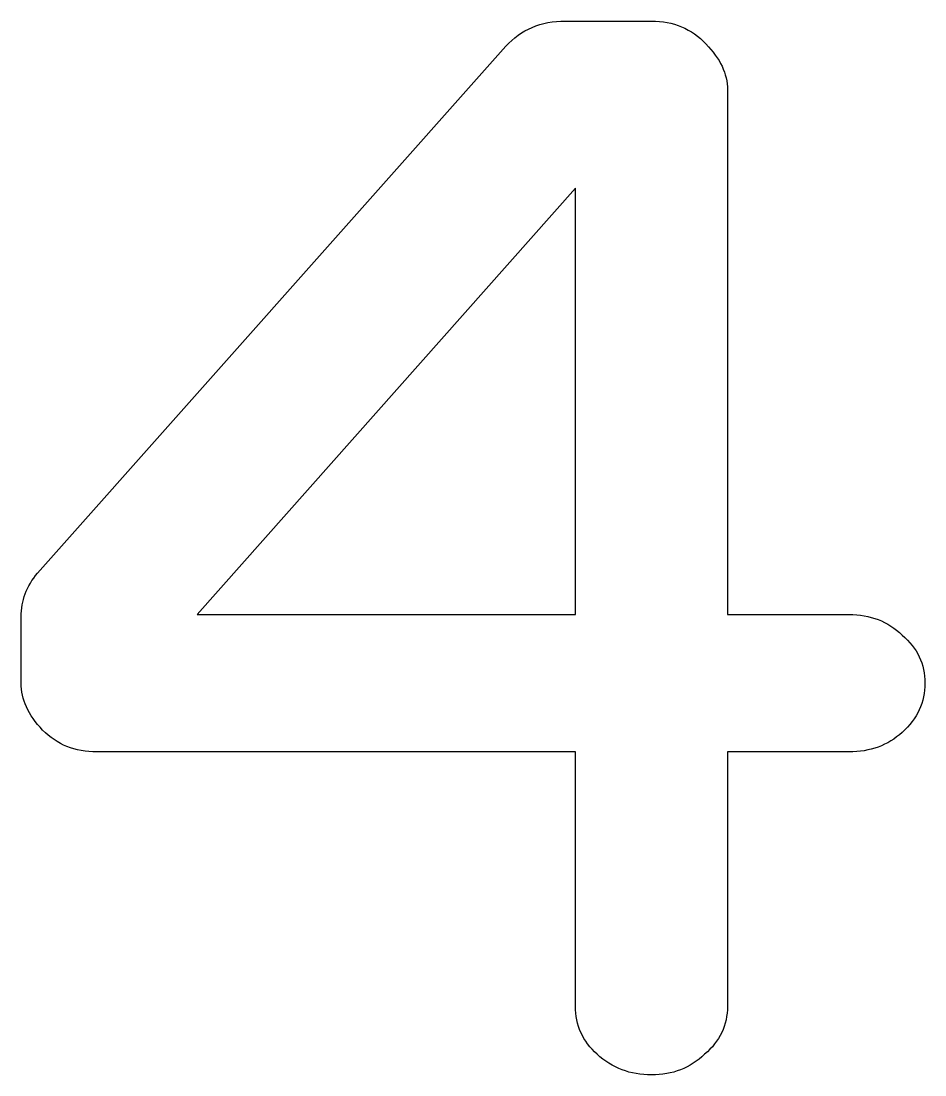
# Model space of a CAD drawing. Header units: millimetres. Extents: x 8.15 to 13.29, y 7.73 to 13.72.
import ezdxf

# ---------------------------------------------------------------- set-up
doc = ezdxf.new("R2010")
doc.units = ezdxf.units.MM
doc.layers.get('0').update_dxf_attribs({"linetype": 'CONTINUOUS'})

msp = doc.modelspace()

# ---------------------------------------------------------------- linework, layer by layer
at = {"color": 7}
for points in [[(11.247088, 13.717918), (11.570782, 13.717918), (11.736236, 13.717918)], [(8.247507, 10.578702), (10.909002, 13.574638)], [(12.167828, 13.327152), (12.167828, 10.34425), (12.858378, 10.34425)], [(8.154003, 9.953479), (8.154003, 10.051159), (8.154003, 10.331213)], [(11.30464, 8.116843), (11.30464, 9.562703), (8.585595, 9.562703)], [(12.85839, 9.562703), (12.167841, 9.562703), (12.167841, 8.116843)]]:
    msp.add_lwpolyline(points, dxfattribs=at)
for points in [[(11.304665, 10.344248), (11.304665, 12.767041), (9.153886, 10.344248)], [(13.289984, 9.953486)]]:
    msp.add_lwpolyline(points, close=True, dxfattribs=at)
for points in [[(10.909002, 13.574638), (10.99533, 13.670158), (11.108025, 13.717918), (11.247088, 13.717918)], [(11.736236, 13.717918), (11.860923, 13.717918), (11.964026, 13.674501), (12.045545, 13.587667)], [(12.045545, 13.587667), (12.127067, 13.505169), (12.167828, 13.418331), (12.167828, 13.327152)], [(8.154003, 10.331213), (8.154003, 10.422397), (8.185171, 10.504893), (8.247507, 10.578702)], [(12.858378, 10.34425), (12.978259, 10.34425), (13.078965, 10.305176), (13.160494, 10.227029)], [(13.160494, 10.227029), (13.246821, 10.153216), (13.289984, 10.062035), (13.289984, 9.953486)], [(8.276287, 9.686451), (8.194765, 9.773285), (8.154003, 9.862294), (8.154003, 9.953479)], [(13.289997, 9.953475), (13.289997, 9.844932), (13.246833, 9.751581), (13.160506, 9.673421)], [(8.585595, 9.562703), (8.460909, 9.562703), (8.357806, 9.603952), (8.276287, 9.686451)], [(13.160506, 9.673421), (13.078983, 9.599609), (12.978278, 9.562703), (12.85839, 9.562703)], [(11.426923, 7.843303), (11.345401, 7.917115), (11.30464, 8.008295), (11.30464, 8.116843)], [(12.167841, 8.116843), (12.167841, 8.0083), (12.124677, 7.91712), (12.038349, 7.843303)], [(11.736234, 7.726082), (11.616353, 7.726082), (11.51325, 7.765156), (11.426923, 7.843303)], [(12.038349, 7.843303), (11.956827, 7.765156), (11.856122, 7.726082), (11.736234, 7.726082)]]:
    msp.add_open_spline(points, degree=3, dxfattribs=at)

doc.saveas('drawing.dxf')
